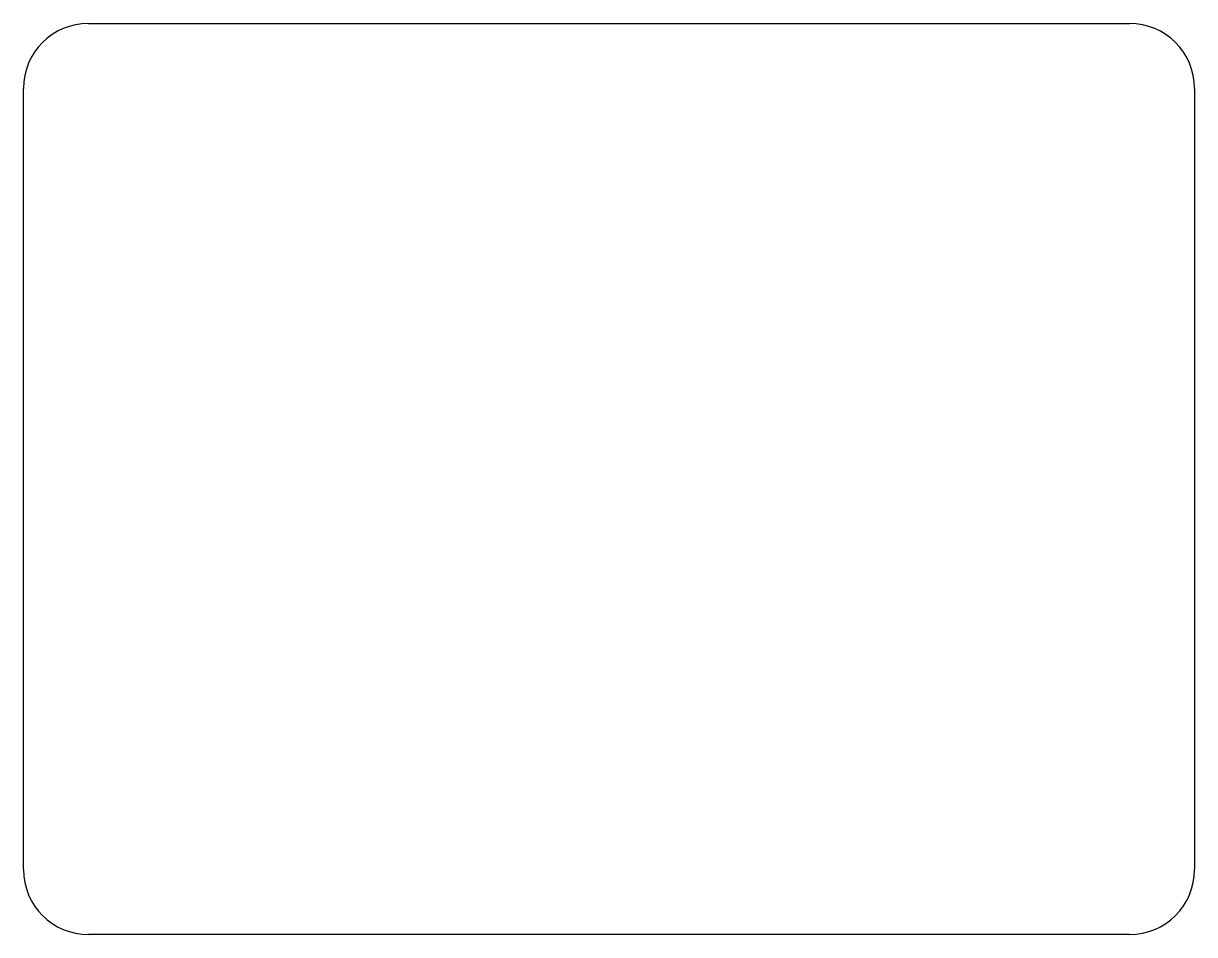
# Model space of a CAD drawing. Extents: x 0 to 90, y -5 to 65.
import ezdxf

# ---------------------------------------------------------------- set-up
doc = ezdxf.new("R2010")
doc.units = 0
doc.header["$MEASUREMENT"] = 0
doc.layers.get('0').update_dxf_attribs({"linetype": 'CONTINUOUS'})

msp = doc.modelspace()

# ---------------------------------------------------------------- linework, layer by layer
at = {"color": 7}
for p, q in [((5, 65), (85, 65)), ((0, 0), (0, 60)), ((90, 60), (90, 0)), ((85, -5), (5, -5))]:
    msp.add_line(p, q, dxfattribs=at)
for centre, start, end in [((5, 60), 90, 180), ((85, 60), 0, 90), ((5, 0), 180, 270), ((85, 0), 270, 0)]:
    msp.add_arc(centre, 5, start, end, dxfattribs=at)

doc.saveas('drawing.dxf')
